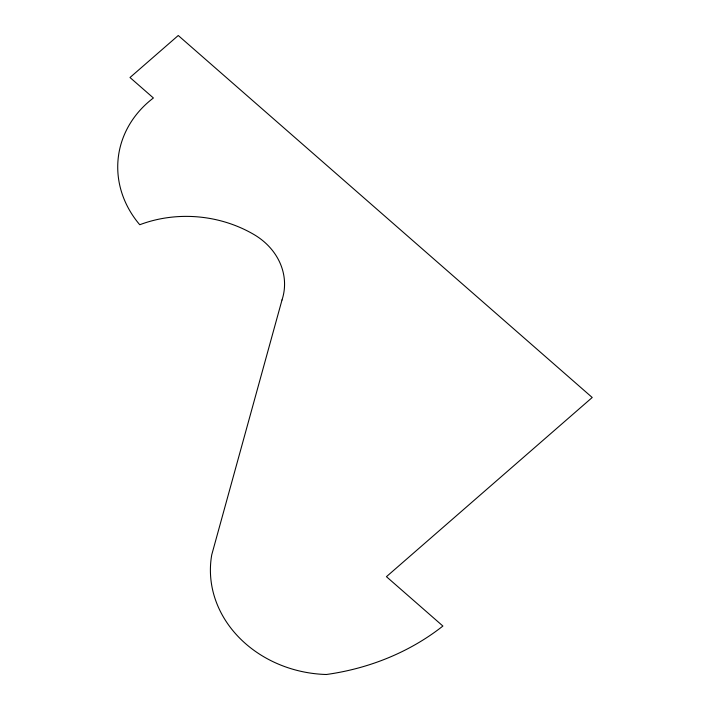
<?xml version="1.0" encoding="UTF-8"?>
<svg xmlns="http://www.w3.org/2000/svg" width="710" height="710" viewBox="0 0 710 710"><rect width="100%" height="100%" fill="white"/><g stroke="black" fill="none" stroke-linecap="round" stroke-linejoin="round"><path stroke-width="1.06" d="M282.003 299.984L211.749 554.794A116.191 101.024 6.5 0 0 326.378 674.5A235.516 204.773 6.5 0 0 442.898 626.042L386.435 576.68L592.22 397.493L178.254 35.5L130.001 77.514L153.404 97.98A108.417 94.261 6.5 0 0 139.755 224.742A119.023 103.491 6.5 0 1 253.931 234.513A66.483 57.812 6.5 0 1 282.003 299.984"/></g></svg>
